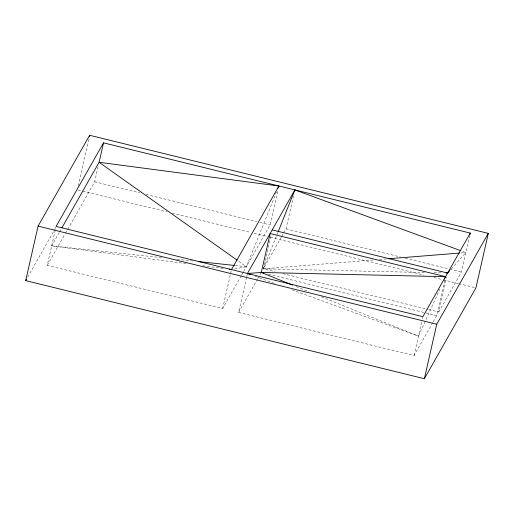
<?xml version="1.0" encoding="UTF-8"?>
<svg xmlns="http://www.w3.org/2000/svg" width="514" height="514" viewBox="0 0 514 514"><rect width="100%" height="100%" fill="white"/><g stroke="black" fill="none" stroke-linecap="round" stroke-linejoin="round"><path stroke-width="0.39" stroke-dasharray="2.57 1.93" d="M241.233 275.767L222.658 308.503L47.249 265.333L55.917 227.188M78.134 185.882L88.928 138.394M65.426 233.298L94.672 181.763L98.213 166.195M222.658 308.503L231.506 269.574M432.794 322.516L414.021 355.592L238.605 312.428L246.566 277.393M246.746 276.616L247.452 273.499M243.604 271.591L270.088 224.933L278.048 189.897M270.782 236.125L263.348 268.822L275.048 271.7M283.689 232.99L286.035 228.852L293.815 194.6M414.021 355.592L421.628 322.117M422.335 319.001L422.688 317.446M433.18 321.828L436.701 315.622L444.841 279.809M428.631 309.499L438.763 311.992L446.724 276.956M438.763 311.992L461.45 272.022L469.757 235.431M277.926 232.354L263.348 268.822L424.378 272.529M276.538 191.928L246.373 266.715L233.067 269.272M291.894 289.774L418.441 336.13L439.926 289.016M27.666 277.149L53.642 231.384M54.034 230.69L56 227.22M186.145 263.598L51.67 245.872L59.181 232.636M59.573 231.942L61.551 228.46M47.249 265.333L65.034 233.998M241.631 275.074L243.212 272.285M238.605 312.428L257.379 279.346M257.771 278.659L261.292 272.459M281.338 237.121L263.348 268.822L373.016 260.013M281.73 236.434L283.298 233.677M451.26 268.963L465.87 252.554L462.105 251.179M379.422 259.499L386.624 258.921M461.064 252.946L465.87 252.554M433.989 272.748L441.198 272.915M51.67 245.872L162.585 257.745M176.951 259.281L192.911 260.99M235.2 265.52L246.373 266.715L237.866 260.682M202.857 265.796L224.342 268.629M94.672 181.763L139.892 192.891M146.13 194.427L256.833 221.669M259.949 222.433L270.088 224.933M286.035 228.852L400.637 257.058M405.315 258.208L448.973 268.95M449.75 269.143L461.45 272.022M78.032 189.968L81.925 190.925M82.703 191.118L166.793 211.813M172.248 213.156L250.89 232.508M254.006 233.272L267.241 236.53M270.358 237.295L423.748 275.048M433.874 277.534L442.438 279.642M443.216 279.834L458.006 283.477M458.79 283.67L475.142 287.692M282.841 273.621L427.847 309.306M268.308 274.187L436.701 315.622M254.983 276.256L274.566 283.432M296.128 286.574L308.734 291.682M321.334 296.784L418.441 336.13"/><path stroke-width="0.77" d="M25.7 280.618L38.081 226.115L89.635 135.278L488.3 233.382L475.919 287.885L424.365 378.722L25.7 280.618L26.484 279.231M89.282 136.833L89.635 135.278M469.937 234.647L470.291 233.093L103.52 142.834L99.093 162.302L61.943 227.766M460.595 250.626L294.875 189.929L247.452 273.499L261.292 272.459L270.133 233.529L445.548 276.699L444.552 278.871M424.365 378.722L436.746 324.225L488.3 233.382M278.222 231.608L294.875 189.929M278.035 188.227L278.929 186.004L99.093 162.302L237.211 260.219M103.52 142.834L56.09 226.411L422.861 316.663L470.291 233.093M278.929 186.004L231.506 269.574L229.115 269.259M446.004 273.024L447.61 273.062L449.699 270.717M388.224 258.793L459.465 253.074M292.421 285.071L261.292 272.459L445.548 276.699M198.494 261.587L234.403 265.436M272.195 229.893L447.61 273.062M261.292 272.459L263.631 273.03M38.081 226.115L436.746 324.225M247.452 273.499L250.466 274.604"/></g></svg>
